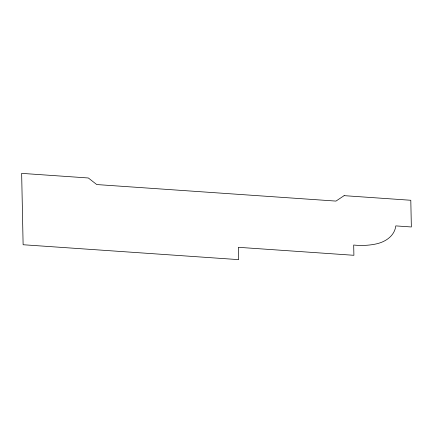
<?xml version="1.0" encoding="UTF-8"?>
<svg xmlns="http://www.w3.org/2000/svg" width="433" height="433" viewBox="0 0 433 433"><rect width="100%" height="100%" fill="white"/><g stroke="black" fill="none" stroke-linecap="round" stroke-linejoin="round"><path stroke-width="0.65" d="M344.116 195.656L335.959 201.091L96.738 184.555L88.337 177.979L21.65 173.368L23.117 244.737L238.637 259.632L238.383 247.308L353.902 255.297L353.691 245.029A54.52 38.954 9.4 0 0 376.033 243.958A31.966 22.835 9.4 0 0 395.757 225.891L411.35 226.968L410.803 200.268L344.116 195.656"/></g></svg>
